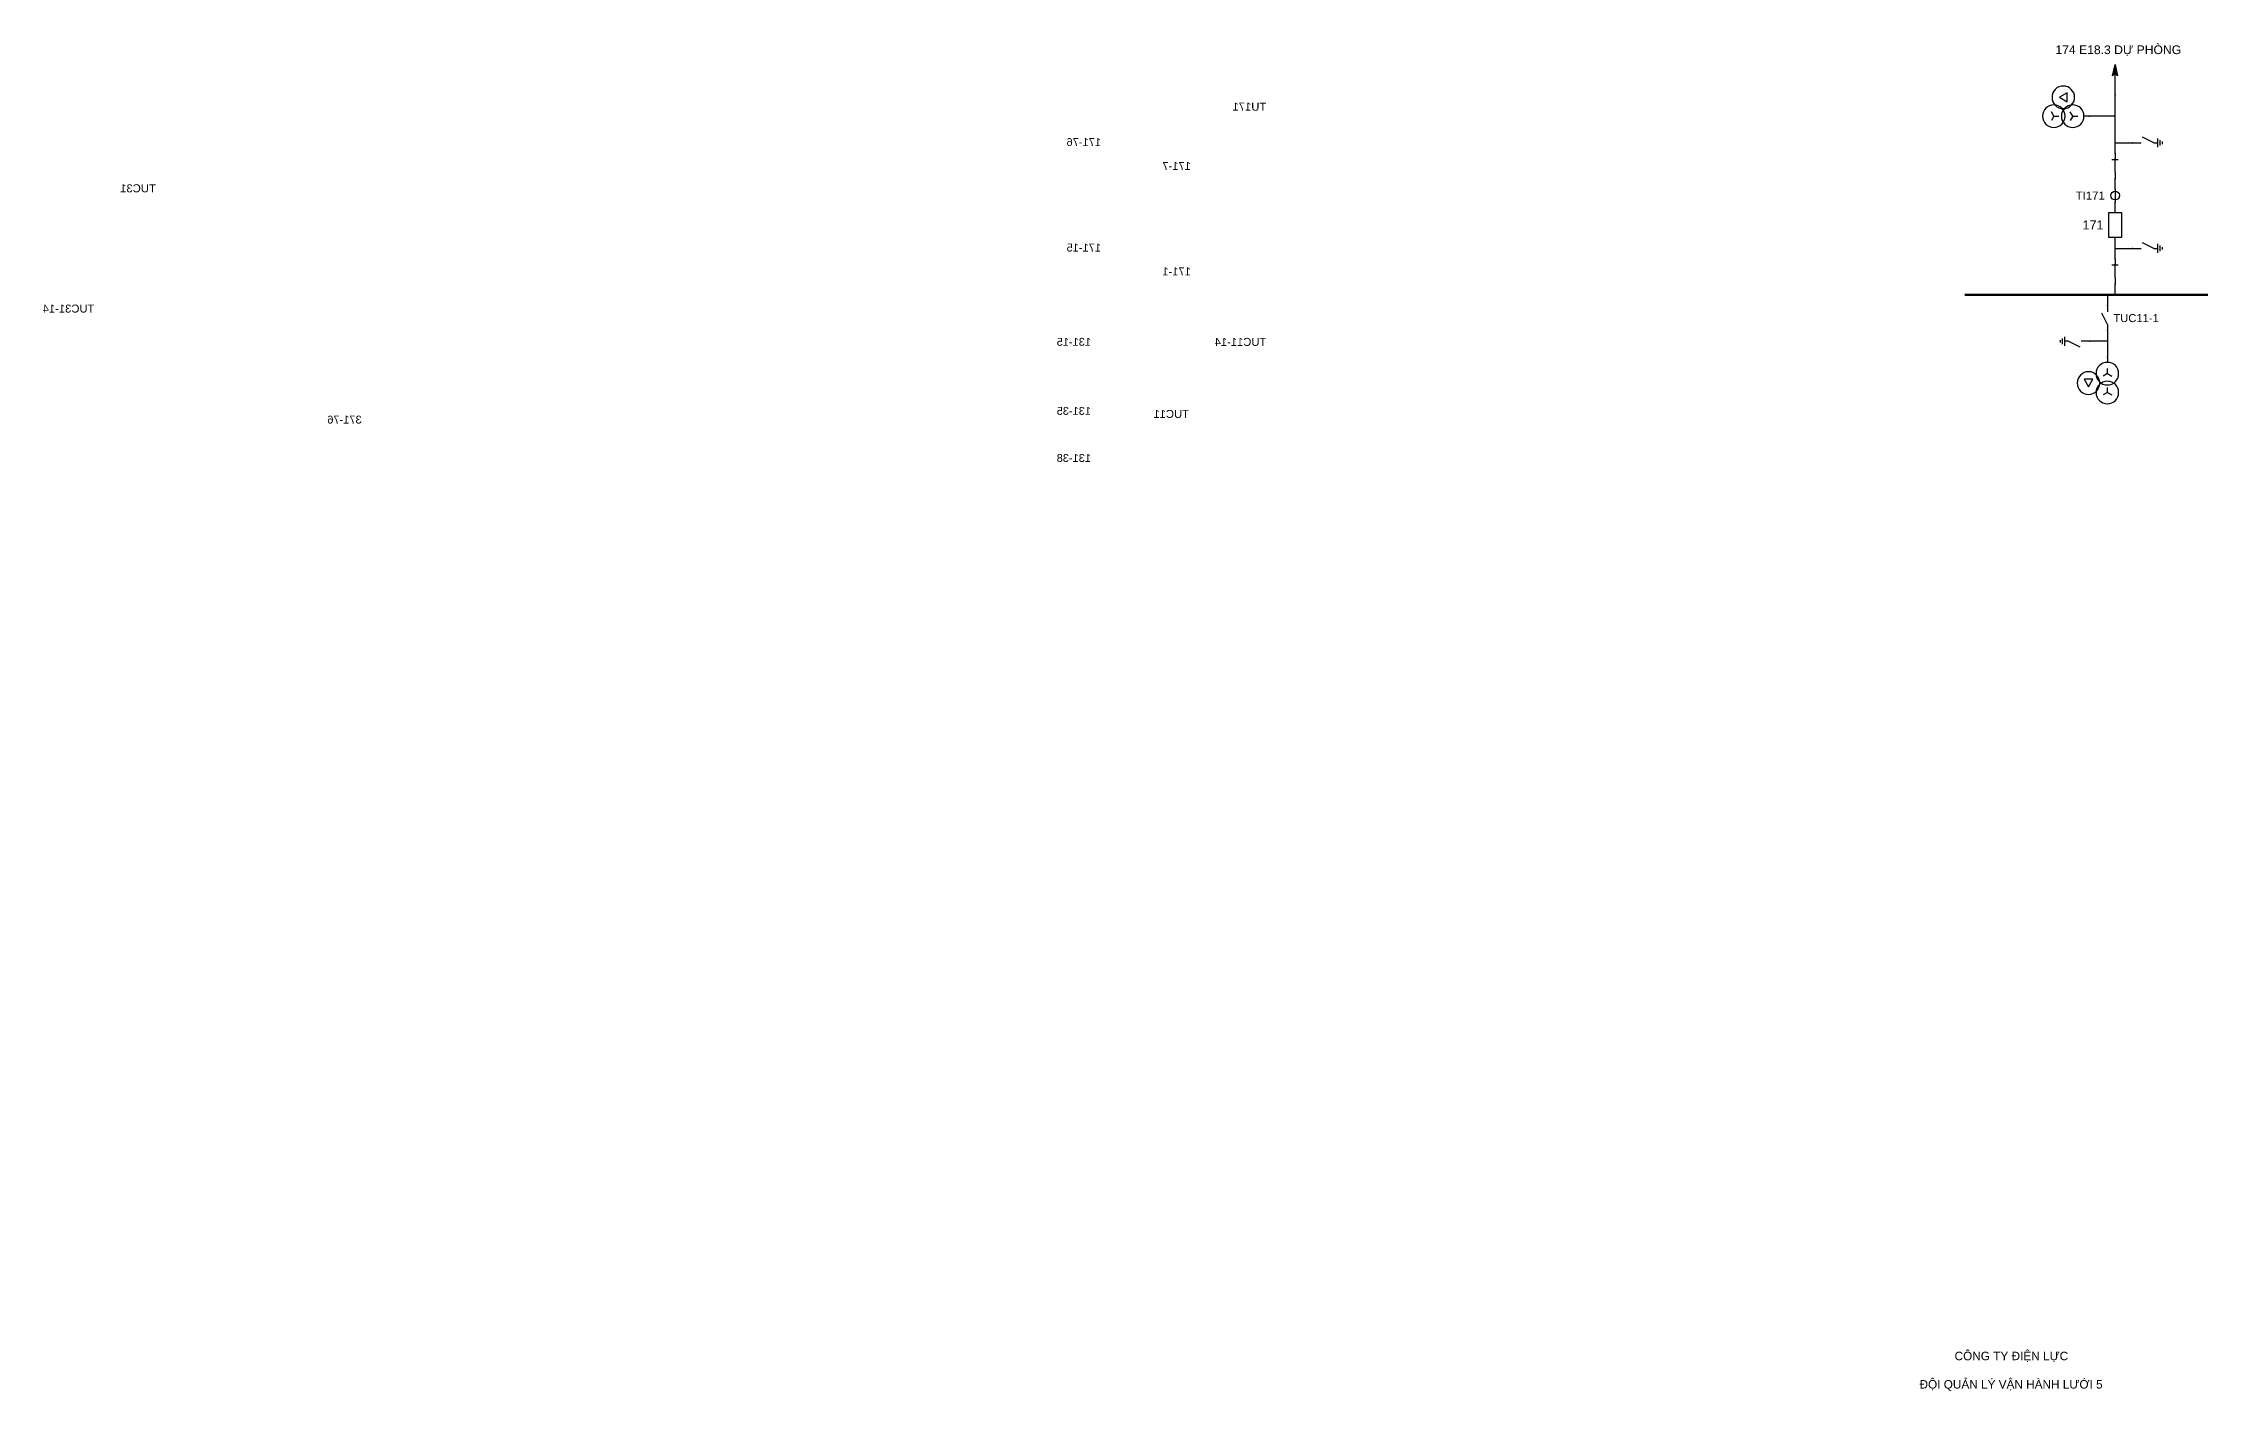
# Model space of a CAD drawing. Header units: millimetres. Extents: x -317 to 397, y 7 to 290.
# Drawn here: x -317.1 to 112.9, y 11.9 to 280.4 of the extents above; entities that cross this region are included whole.
import ezdxf

# ---------------------------------------------------------------- set-up
doc = ezdxf.new("R2010")
doc.units = ezdxf.units.MM
for name, color, linetype, lineweight in [('BUSBAR_110KV', 1, 'Continuous', 50), ('HV_110KV', 1, 'Continuous', 25), ('MV_35KV', 30, 'Continuous', 25)]:
    doc.layers.add(name, color=color, linetype=linetype, lineweight=lineweight)
doc.layers.add('SYM_PORTS', color=8, linetype='Continuous', plot=False)
doc.layers.add('TEXT', color=7, linetype='Continuous')
doc.styles.add('SLD_TEXT', font='arial.ttf')

# ---------------------------------------------------------------- blocks, each defined once
blk = doc.blocks.new('SYM_DISCONNECTOR_CLOSED')
at = {"lineweight": 25}
for points in [[(-0.625, 1.25), (0.625, 1.25)], [(0, 2.5), (0, 1.25)], [(0, -1.25), (0, 1.5)], [(0, -1.25), (0, -2.5)]]:
    blk.add_lwpolyline(points, dxfattribs=at)
at = {"layer": 'SYM_PORTS'}
for p in [(0, 2.5), (0, -2.5)]:
    blk.add_point(p, dxfattribs=at)
blk.add_attdef('DEVICE_CODE', (1.625, -0.5), '', height=2)
blk = doc.blocks.new('SYM_EARTHING_SWITCH_OPEN')
at = {"lineweight": 25}
for points in [[(0, -1.25), (-1.125, 1)], [(0, 3), (0, 1.25)], [(-0.875, -2), (0.875, -2)], [(-0.5625, -2.4375), (0.5625, -2.4375)], [(-0.25, -2.875), (0.25, -2.875)], [(0, -1.25), (0, -2)]]:
    blk.add_lwpolyline(points, dxfattribs=at)
at = {"layer": 'SYM_PORTS'}
blk.add_point((0, 3), dxfattribs=at)
blk.add_attdef('DEVICE_CODE', (1.875, 0), '', height=2)
blk = doc.blocks.new('SYM_CIRCUIT_BREAKER')
at = {"lineweight": 25}
blk.add_lwpolyline([(-1.25, 2.5), (1.25, 2.5), (1.25, -2.5), (-1.25, -2.5)], close=True, dxfattribs=at)
at = {"layer": 'SYM_PORTS'}
for p in [(0, 2.5), (0, -2.5)]:
    blk.add_point(p, dxfattribs=at)
blk.add_attdef('DEVICE_CODE', (2.25, -0.5), '', height=2)
at = {"flags": 1}
blk.add_attdef('RATING', (2.25, -3.5), '', height=2, dxfattribs=at)
blk = doc.blocks.new('SYM_CURRENT_TRANSFORMER')
at = {"lineweight": 25}
blk.add_lwpolyline([(0, 1.25), (0, -1.25)], dxfattribs=at)
blk.add_circle((0, 0), 0.875, dxfattribs=at)
at = {"layer": 'SYM_PORTS'}
for p in [(0, 1.25), (0, -1.25)]:
    blk.add_point(p, dxfattribs=at)
blk.add_attdef('DEVICE_CODE', (1.875, -1.75), '', height=2)
at = {"flags": 1}
blk.add_attdef('RATIO', (1.875, -4.75), '', height=2, dxfattribs=at)
blk = doc.blocks.new('SYM_VOLTAGE_TRANSFORMER')
at = {"lineweight": 25}
for points in [[(0, 4.625), (0, 3.625)], [(0, 1.375), (-0.8625, 0.875)], [(0, 1.375), (0, 2.375)], [(0, 1.375), (0.8625, 0.875)], [(0, -2.375), (-0.8625, -2.875)], [(0, -2.375), (0, -1.375)], [(0, -2.375), (0.8625, -2.875)]]:
    blk.add_lwpolyline(points, dxfattribs=at)
blk.add_lwpolyline([(2.875, 0.25), (4.625, 0.25), (3.75, -1.25)], close=True, dxfattribs=at)
for centre in [(0, 1.375), (3.75, -0.5), (0, -2.375)]:
    blk.add_circle(centre, 2.25, dxfattribs=at)
at = {"layer": 'SYM_PORTS'}
blk.add_point((0, 4.625), dxfattribs=at)
blk.add_attdef('DEVICE_CODE', (7, 1.625), '', height=2)
at = {"flags": 1}
blk.add_attdef('RATIO', (7, -1.375), '', height=2, dxfattribs=at)
blk = doc.blocks.new('SYM_LINE_FEEDER_ARROW')
blk.add_hatch(color=7).paths.add_polyline_path([(0, -3), (-0.5, -0.75), (0, -1.25), (0.5, -0.75)])
at = {"lineweight": 25}
blk.add_lwpolyline([(0, 3), (0, -1.25)], dxfattribs=at)
blk.add_lwpolyline([(0, -3), (-0.5, -0.75), (0, -1.25), (0.5, -0.75)], close=True, dxfattribs=at)
at = {"layer": 'SYM_PORTS'}
blk.add_point((0, 3), dxfattribs=at)
blk.add_attdef('LINE_NAME', (1.5, 0), '', height=2)
blk = doc.blocks.new('SYM_DISCONNECTOR_OPEN')
at = {"lineweight": 25}
for points in [[(0, -1.25), (-1.125, 1)], [(0, 2.5), (0, 1.25)], [(0, -1.25), (0, -2.5)]]:
    blk.add_lwpolyline(points, dxfattribs=at)
at = {"layer": 'SYM_PORTS'}
for p in [(0, 2.5), (0, -2.5)]:
    blk.add_point(p, dxfattribs=at)
blk.add_attdef('DEVICE_CODE', (1, -0.5), '', height=2)
blk = doc.blocks.new('SYM_EARTHING_SWITCH_CLOSED')
at = {"lineweight": 25}
for points in [[(-0.625, 1.25), (0.625, 1.25)], [(0, 3), (0, 1.25)], [(0, -1.25), (0, 1.5)], [(-0.875, -2), (0.875, -2)], [(-0.5625, -2.4375), (0.5625, -2.4375)], [(-0.25, -2.875), (0.25, -2.875)], [(0, -1.25), (0, -2)]]:
    blk.add_lwpolyline(points, dxfattribs=at)
at = {"layer": 'SYM_PORTS'}
blk.add_point((0, 3), dxfattribs=at)
blk.add_attdef('DEVICE_CODE', (1.875, 0), '', height=2)

msp = doc.modelspace()

# ---------------------------------------------------------------- linework, layer by layer
at = {"layer": 'BUSBAR_110KV', "const_width": 0.451}
msp.add_lwpolyline([(65.81, 230.27), (184.08, 230.27)], dxfattribs=at)
at = {"layer": 'HV_110KV'}
for points in [[(95.78, 265.88), (95.78, 270.14)], [(95.78, 265.88), (90.57, 265.88)], [(95.78, 260.56), (95.78, 265.88)], [(95.78, 258.43), (95.78, 260.56)], [(95.78, 260.56), (99.25, 260.56)], [(95.78, 251.3), (95.78, 253.43)], [(95.78, 246.67), (95.78, 248.8)], [(95.78, 239.53), (95.78, 241.67)], [(95.78, 237.4), (95.78, 239.53)], [(95.78, 239.53), (99.25, 239.53)], [(95.78, 230.27), (95.78, 232.4)], [(94.23, 230.27), (94.23, 228.14)], [(94.23, 221.01), (90.76, 221.01)], [(94.23, 223.14), (94.23, 221.01)], [(94.23, 221.01), (94.23, 217.82)]]:
    msp.add_lwpolyline(points, dxfattribs=at)

# ---------------------------------------------------------------- block references
at = {"layer": 'HV_110KV', "rotation": 180}
msp.add_blockref('SYM_LINE_FEEDER_ARROW', (95.78, 273.14), dxfattribs=at)
at = {"layer": 'HV_110KV'}
ref = msp.add_blockref('SYM_VOLTAGE_TRANSFORMER', (85.95, 265.88), dxfattribs=dict(at, xscale=-1, rotation=270))
ref.add_attrib('DEVICE_CODE', 'TU171', (73.39, 266.97), dxfattribs={"layer": 'TEXT', "extrusion": (0, 0, -1), "height": 1.606, "style": 'SLD_TEXT'})
ref = msp.add_blockref('SYM_EARTHING_SWITCH_OPEN', (102.25, 260.56), dxfattribs=dict(at, xscale=-1, rotation=90))
ref.add_attrib('DEVICE_CODE', '171-76', (106.33, 259.92), dxfattribs={"layer": 'TEXT', "extrusion": (0, 0, -1), "height": 1.576, "style": 'SLD_TEXT'})
ref = msp.add_blockref('SYM_DISCONNECTOR_CLOSED', (95.78, 255.93), dxfattribs=dict(at, xscale=-1))
ref.add_attrib('DEVICE_CODE', '171-7', (88.41, 255.15), dxfattribs={"layer": 'TEXT', "extrusion": (0, 0, -1), "height": 1.591, "style": 'SLD_TEXT'})
ref = msp.add_blockref('SYM_CURRENT_TRANSFORMER', (95.78, 250.05), dxfattribs=at)
ref.add_attrib('DEVICE_CODE', 'TI171', (87.9, 249.23), dxfattribs={"layer": 'TEXT', "height": 1.628, "style": 'SLD_TEXT'})
ref = msp.add_blockref('SYM_CIRCUIT_BREAKER', (95.78, 244.17), dxfattribs=at)
ref.add_attrib('DEVICE_CODE', '171', (89.28, 243.29), dxfattribs={"layer": 'TEXT', "height": 1.797, "style": 'SLD_TEXT'})
ref = msp.add_blockref('SYM_EARTHING_SWITCH_OPEN', (102.25, 239.53), dxfattribs=dict(at, xscale=-1, rotation=90))
ref.add_attrib('DEVICE_CODE', '171-15', (106.33, 238.9), dxfattribs={"layer": 'TEXT', "extrusion": (0, 0, -1), "height": 1.576, "style": 'SLD_TEXT'})
ref = msp.add_blockref('SYM_DISCONNECTOR_CLOSED', (95.78, 234.9), dxfattribs=dict(at, xscale=-1))
ref.add_attrib('DEVICE_CODE', '171-1', (88.41, 234.13), dxfattribs={"layer": 'TEXT', "extrusion": (0, 0, -1), "height": 1.591, "style": 'SLD_TEXT'})
ref = msp.add_blockref('SYM_DISCONNECTOR_OPEN', (94.23, 225.64), dxfattribs=at)
ref.add_attrib('DEVICE_CODE', 'TUC11-1', (95.43, 224.84), dxfattribs={"layer": 'TEXT', "height": 1.599, "style": 'SLD_TEXT'})
ref = msp.add_blockref('SYM_EARTHING_SWITCH_OPEN', (119.12, 221.01), dxfattribs=dict(at, xscale=-1, rotation=270))
ref.add_attrib('DEVICE_CODE', '131-15', (108.32, 220.12), dxfattribs={"layer": 'TEXT', "extrusion": (0, 0, -1), "height": 1.572, "style": 'SLD_TEXT'})
ref = msp.add_blockref('SYM_EARTHING_SWITCH_OPEN', (87.76, 221.01), dxfattribs=dict(at, xscale=-1, rotation=270))
ref.add_attrib('DEVICE_CODE', 'TUC11-14', (73.39, 220.09), dxfattribs={"layer": 'TEXT', "extrusion": (0, 0, -1), "height": 1.595, "style": 'SLD_TEXT'})
ref = msp.add_blockref('SYM_VOLTAGE_TRANSFORMER', (94.23, 213.19), dxfattribs=dict(at, xscale=-1))
ref.add_attrib('DEVICE_CODE', 'TUC11', (88.79, 205.73), dxfattribs={"layer": 'TEXT', "extrusion": (0, 0, -1), "height": 1.601, "style": 'SLD_TEXT'})
ref = msp.add_blockref('SYM_EARTHING_SWITCH_CLOSED', (119.12, 207.12), dxfattribs=dict(at, xscale=-1, rotation=270))
ref.add_attrib('DEVICE_CODE', '131-35', (108.32, 206.36), dxfattribs={"layer": 'TEXT', "extrusion": (0, 0, -1), "height": 1.572, "style": 'SLD_TEXT'})
ref = msp.add_blockref('SYM_EARTHING_SWITCH_OPEN', (119.12, 197.86), dxfattribs=dict(at, xscale=-1, rotation=270))
ref.add_attrib('DEVICE_CODE', '131-38', (108.32, 196.97), dxfattribs={"layer": 'TEXT', "extrusion": (0, 0, -1), "height": 1.572, "style": 'SLD_TEXT'})
at = {"layer": 'MV_35KV'}
ref = msp.add_blockref('SYM_VOLTAGE_TRANSFORMER', (296.39, 244.86), dxfattribs=dict(at, xscale=-1, rotation=180))
ref.add_attrib('DEVICE_CODE', 'TUC31', (294.7, 250.7), dxfattribs={"layer": 'TEXT', "extrusion": (0, 0, -1), "height": 1.601, "style": 'SLD_TEXT'})
ref = msp.add_blockref('SYM_EARTHING_SWITCH_OPEN', (302.86, 227.4), dxfattribs=dict(at, xscale=-1, rotation=90))
ref.add_attrib('DEVICE_CODE', 'TUC31-14', (306.94, 226.73), dxfattribs={"layer": 'TEXT', "extrusion": (0, 0, -1), "height": 1.595, "style": 'SLD_TEXT'})
ref = msp.add_blockref('SYM_EARTHING_SWITCH_CLOSED', (264.46, 205.38), dxfattribs=dict(at, xscale=-1, rotation=270))
ref.add_attrib('DEVICE_CODE', '371-76', (253.66, 204.62), dxfattribs={"layer": 'TEXT', "extrusion": (0, 0, -1), "height": 1.576, "style": 'SLD_TEXT'})

# ---------------------------------------------------------------- texts
at = {"layer": 'TEXT', "attachment_point": 7, "style": 'SLD_TEXT'}
for s, insert, char_height in [('174 E18.3 DỰ PHÒNG', (83.88, 277.86), 1.732), ('CÔNG TY ĐIỆN LỰC', (63.78, 17.59), 1.6831), ('ĐỘI QUẢN LÝ VẬN HÀNH LƯỚI 5', (56.8, 11.85), 1.6799)]:
    msp.add_mtext(s, dxfattribs=dict(at, insert=insert, char_height=char_height))

doc.saveas('drawing.dxf')
